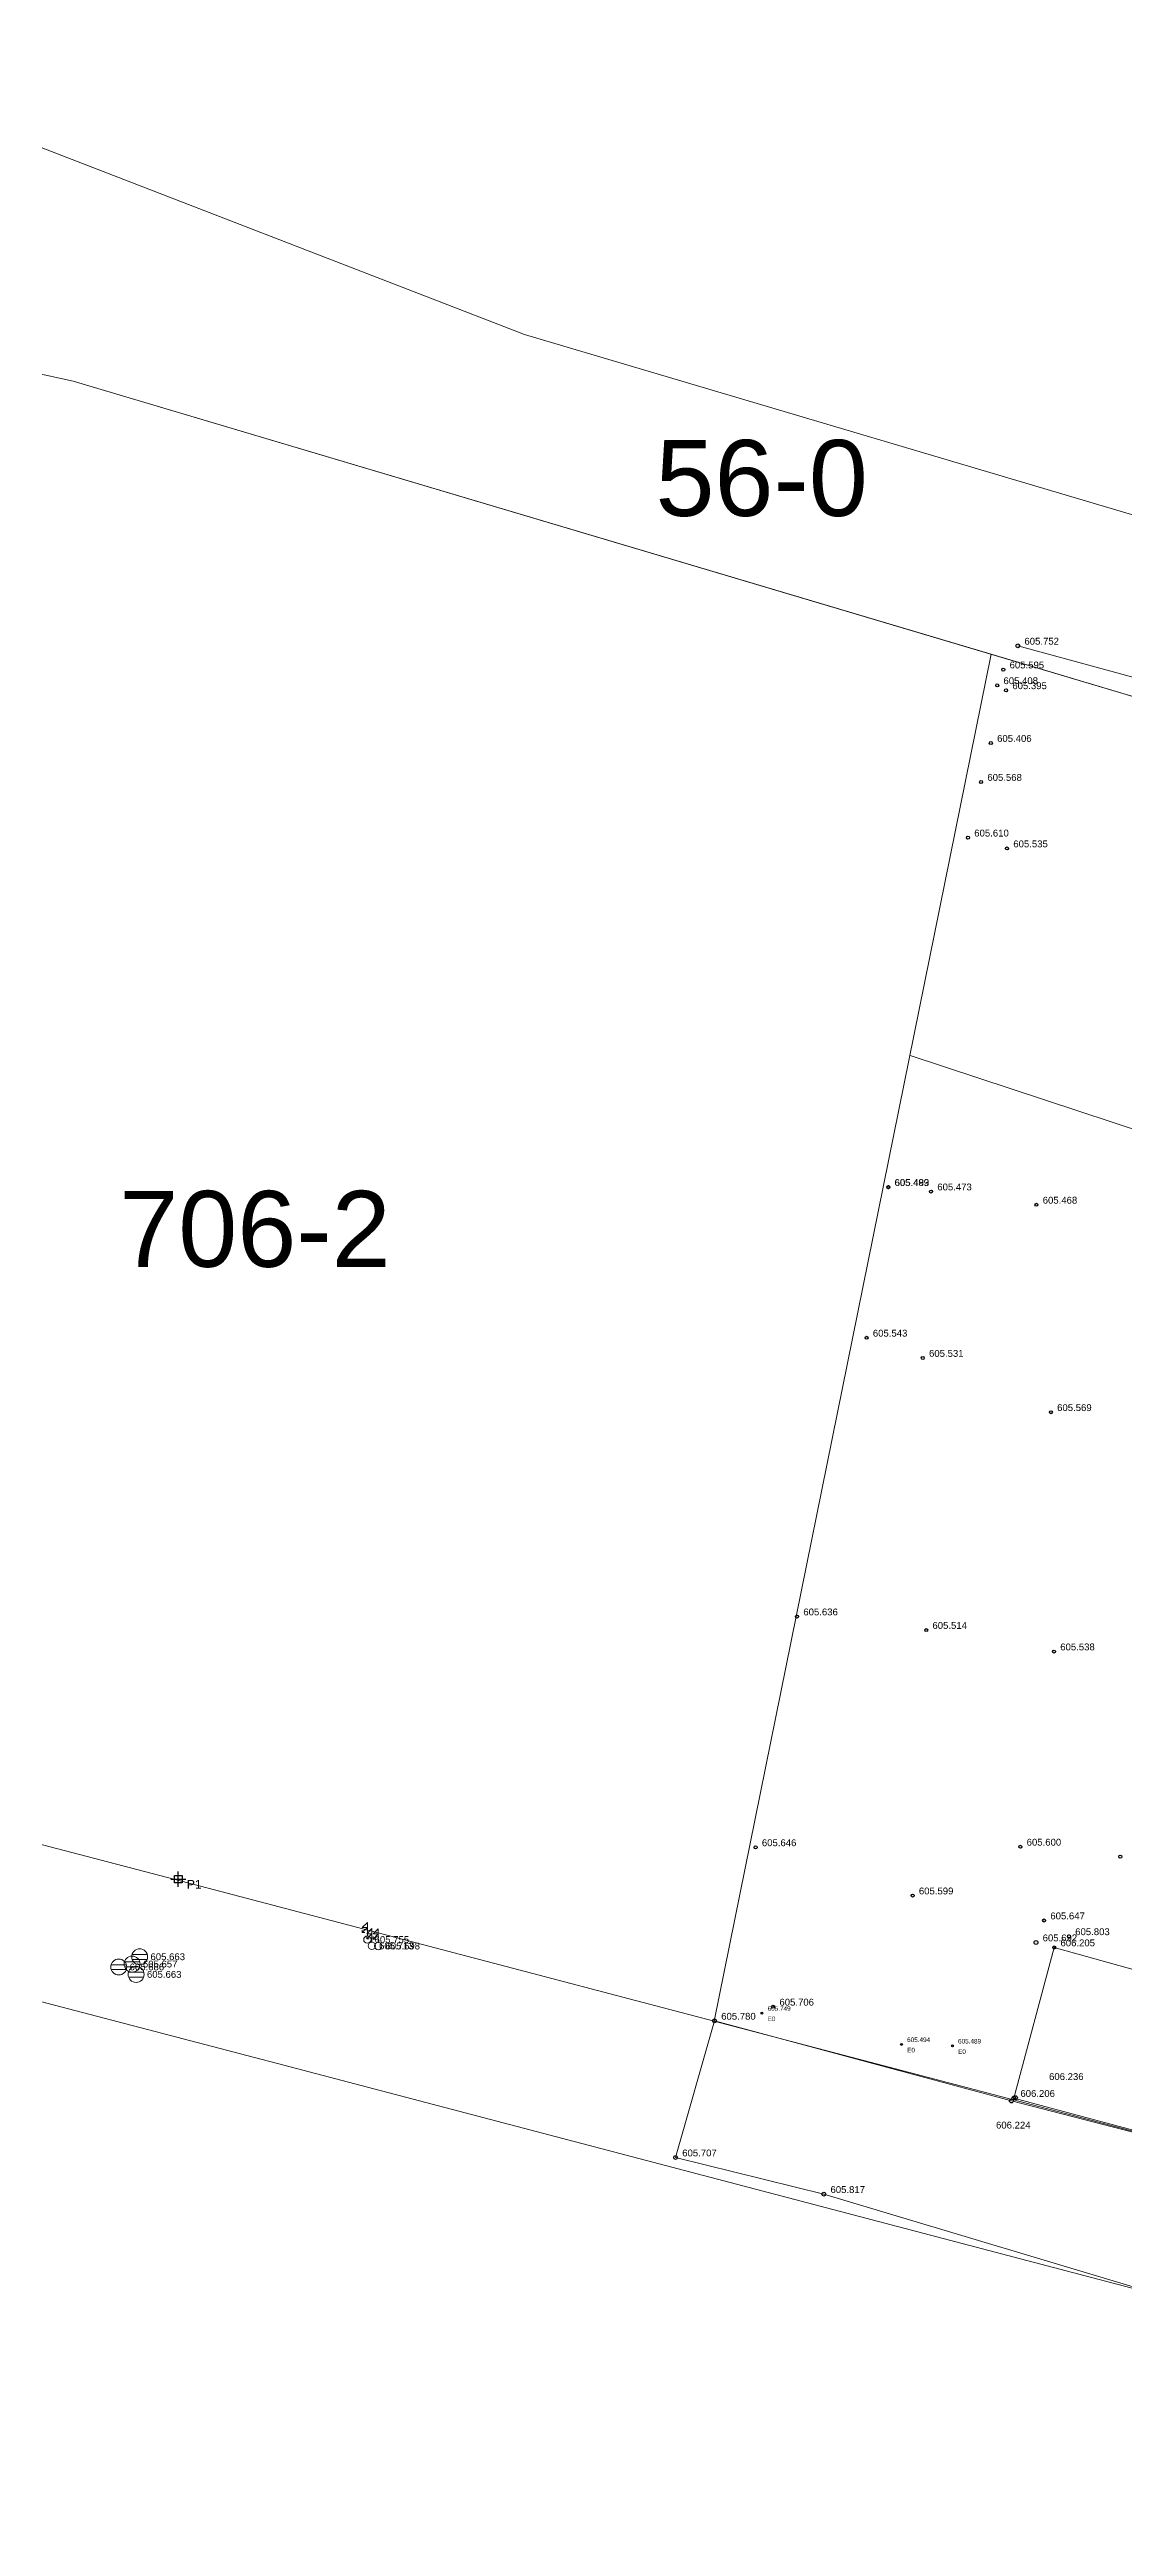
# Model space of a CAD drawing. Header units: metres. Extents: x 7508213 to 7508396, y 4696547 to 4696848.
# Drawn here: x 7508276.6 to 7508319, y 4696750.2 to 4696848 of the extents above; entities that cross this region are included whole.
import ezdxf

# ---------------------------------------------------------------- set-up
doc = ezdxf.new("R2010")
doc.units = ezdxf.units.M
doc.layers.get('0').update_dxf_attribs({"lineweight": 0})
for name, color, linetype, lineweight in [('asfalt', 8, 'Continuous', 0), ('asfalt pikat', 8, 'Continuous', 0), ('E0 pikat', 4, 'Continuous', 0), ('garazha', 185, 'Continuous', 0), ('garazha pikat', 185, 'Continuous', 0), ('Matjet', 210, 'Continuous', 0), ('Ndarjet', 1, 'Continuous', 0), ('Nr-Kojshi', 251, 'Continuous', 0), ('Parc-Kojshi', 251, 'Continuous', 0), ('Parc-Re', 7, 'Continuous', 0), ('Puset fekali', 30, 'Continuous', 0), ('rrjet', 7, 'Continuous', 0), ('rruge', 31, 'Continuous', 0), ('rruge pikat', 31, 'Continuous', 0), ('Shtyll elektrike', 7, 'Continuous', 0)]:
    doc.layers.add(name, color=color, linetype=linetype, lineweight=lineweight)
doc.styles.get("Standard").update_dxf_attribs({"font": 'arial.ttf'})

# ---------------------------------------------------------------- blocks, each defined once
blk = doc.blocks.new('*U11')
at = {"color": 0, "linetype": 'ByBlock', "lineweight": -2}
blk.add_line((0, 0), (0, 0), dxfattribs=at)
blk.add_circle((0, 0), 0.5, dxfattribs=at)
blk = doc.blocks.new('*U136', base_point=(7508314.669, 4696767.102, 606.206))
at = {"layer": 'garazha pikat', "linetype": 'ByBlock', "insert": (7508314.9315, 4696767.282, 606.206), "char_height": 0.27, "attachment_point": 4}
blk.add_mtext('{\\C256;606.206}', dxfattribs=at)
blk = doc.blocks.new('*U137', base_point=(7508314.669, 4696767.102, 606.206))
at = {"layer": 'garazha pikat', "linetype": 'ByBlock', "lineweight": -2}
blk.add_blockref('*U136', (7508314.669, 4696767.102, 606.206), dxfattribs=at)
blk = doc.blocks.new('Settling Basin - PK ujrat e zeza')
at = {"color": 21, "lineweight": 0, "flags": 128}
for points in [[(-0.95, 0.27), (0.96, 0.27)], [(-0.95, -0.33), (0.96, -0.33)]]:
    blk.add_lwpolyline(points, dxfattribs=at)
at = {"color": 21, "lineweight": 0}
blk.add_circle((0, 0), 1, dxfattribs=at)
blk = doc.blocks.new('Puset_Kan_Atmosferik')
blk.add_blockref('Settling Basin - PK ujrat e zeza', (0, 0))
blk = doc.blocks.new('*U138', base_point=(7508279.855, 4696772.393, 605.657))
at = {"layer": 'Puset fekali', "linetype": 'ByBlock', "insert": (7508280.2825, 4696772.393, 605.657), "char_height": 0.27, "attachment_point": 4}
blk.add_mtext('605.657', dxfattribs=at)
blk = doc.blocks.new('*U139', base_point=(7508279.855, 4696772.393, 605.657))
at = {"layer": 'Puset fekali', "color": 0, "linetype": 'ByBlock', "lineweight": -2}
blk.add_blockref('*U138', (7508279.855, 4696772.393, 605.657), dxfattribs=at)
blk = doc.blocks.new('*U140', base_point=(7508279.33, 4696772.278, 605.686))
at = {"layer": 'Puset fekali', "linetype": 'ByBlock', "insert": (7508279.7575, 4696772.278, 605.686), "char_height": 0.27, "attachment_point": 4}
blk.add_mtext('605.686', dxfattribs=at)
blk = doc.blocks.new('*U141', base_point=(7508279.33, 4696772.278, 605.686))
at = {"layer": 'Puset fekali', "color": 0, "linetype": 'ByBlock', "lineweight": -2}
blk.add_blockref('*U140', (7508279.33, 4696772.278, 605.686), dxfattribs=at)
blk = doc.blocks.new('*U142', base_point=(7508280.154, 4696772.681, 605.663))
at = {"layer": 'Puset fekali', "linetype": 'ByBlock', "insert": (7508280.5815, 4696772.681, 605.663), "char_height": 0.27, "attachment_point": 4}
blk.add_mtext('605.663', dxfattribs=at)
blk = doc.blocks.new('*U143', base_point=(7508280.154, 4696772.681, 605.663))
at = {"layer": 'Puset fekali', "color": 0, "linetype": 'ByBlock', "lineweight": -2}
blk.add_blockref('*U142', (7508280.154, 4696772.681, 605.663), dxfattribs=at)
blk = doc.blocks.new('*U144', base_point=(7508280.014, 4696771.985, 605.663))
at = {"layer": 'Puset fekali', "linetype": 'ByBlock', "insert": (7508280.4415, 4696771.985, 605.663), "char_height": 0.27, "attachment_point": 4}
blk.add_mtext('605.663', dxfattribs=at)
blk = doc.blocks.new('*U145', base_point=(7508280.014, 4696771.985, 605.663))
at = {"layer": 'Puset fekali', "color": 0, "linetype": 'ByBlock', "lineweight": -2}
blk.add_blockref('*U144', (7508280.014, 4696771.985, 605.663), dxfattribs=at)
blk = doc.blocks.new('Pole electricity_ Shtyllë Elekrike Druri - tension i lartë')
at = {"color": 1, "linetype": 'ByBlock', "lineweight": 0, "flags": 128}
for points in [[(0, 0.5), (0, 2.35), (-0.7, 1.65), (0, 1.65), (-0.7, 0.95)], [(-0.35, 0.95), (-0.7, 0.95), (-0.7, 1.3)]]:
    blk.add_lwpolyline(points, dxfattribs=at)
at = {"color": 1, "linetype": 'ByBlock', "lineweight": 0}
blk.add_circle((0, 0), 0.5, dxfattribs=at)
blk = doc.blocks.new('Shtylle_Elekrike_Druri')
at = {"color": 1, "lineweight": 0}
blk.add_blockref('Pole electricity_ Shtyllë Elekrike Druri - tension i lartë', (0, 0), dxfattribs=at)
blk = doc.blocks.new('*U146', base_point=(7508289.322, 4696773.111, 605.713))
at = {"layer": 'Shtyll elektrike', "linetype": 'ByBlock', "insert": (7508289.608, 4696773.111, 605.713), "char_height": 0.27, "attachment_point": 4}
blk.add_mtext('605.713', dxfattribs=at)
blk = doc.blocks.new('*U147', base_point=(7508289.322, 4696773.111, 605.713))
at = {"color": 0, "linetype": 'ByBlock', "lineweight": -2}
blk.add_blockref('*U146', (7508289.322, 4696773.111, 605.713), dxfattribs=at)
blk = doc.blocks.new('*U148', base_point=(7508289.145, 4696773.359, 605.755))
at = {"layer": 'Shtyll elektrike', "linetype": 'ByBlock', "insert": (7508289.431, 4696773.359, 605.755), "char_height": 0.27, "attachment_point": 4}
blk.add_mtext('605.755', dxfattribs=at)
blk = doc.blocks.new('*U149', base_point=(7508289.145, 4696773.359, 605.755))
at = {"color": 0, "linetype": 'ByBlock', "lineweight": -2}
blk.add_blockref('*U148', (7508289.145, 4696773.359, 605.755), dxfattribs=at)
blk = doc.blocks.new('*U150', base_point=(7508289.575, 4696773.104, 605.698))
at = {"layer": 'Shtyll elektrike', "linetype": 'ByBlock', "insert": (7508289.861, 4696773.104, 605.698), "char_height": 0.27, "attachment_point": 4}
blk.add_mtext('605.698', dxfattribs=at)
blk = doc.blocks.new('*U151', base_point=(7508289.575, 4696773.104, 605.698))
at = {"color": 0, "linetype": 'ByBlock', "lineweight": -2}
blk.add_blockref('*U150', (7508289.575, 4696773.104, 605.698), dxfattribs=at)
blk = doc.blocks.new('*U172', base_point=(7508313.707, 4696765.853, 606.224))
at = {"layer": 'rruge pikat', "linetype": 'ByBlock', "insert": (7508313.969, 4696766.033, 606.224), "char_height": 0.27, "attachment_point": 4}
blk.add_mtext('{\\C256;606.224}', dxfattribs=at)
blk = doc.blocks.new('*U173', base_point=(7508314.576, 4696766.99, 606.224))
at = {"layer": 'rruge pikat', "linetype": 'ByBlock', "lineweight": -2}
blk.add_blockref('*U172', (7508313.707, 4696765.853, 606.224), dxfattribs=at)
blk = doc.blocks.new('*U174', base_point=(7508302.854, 4696770.15, 605.78))
at = {"layer": 'rruge pikat', "linetype": 'ByBlock', "insert": (7508303.1165, 4696770.33, 605.78), "char_height": 0.27, "attachment_point": 4}
blk.add_mtext('{\\C256;605.780}', dxfattribs=at)
blk = doc.blocks.new('*U175', base_point=(7508302.854, 4696770.15, 605.78))
at = {"layer": 'rruge pikat', "linetype": 'ByBlock', "lineweight": -2}
blk.add_blockref('*U174', (7508302.854, 4696770.15, 605.78), dxfattribs=at)
blk = doc.blocks.new('*U176', base_point=(7508301.315, 4696764.754, 605.707))
at = {"layer": 'rruge pikat', "linetype": 'ByBlock', "insert": (7508301.5775, 4696764.934, 605.707), "char_height": 0.27, "attachment_point": 4}
blk.add_mtext('{\\C256;605.707}', dxfattribs=at)
blk = doc.blocks.new('*U177', base_point=(7508301.315, 4696764.754, 605.707))
at = {"layer": 'rruge pikat', "linetype": 'ByBlock', "lineweight": -2}
blk.add_blockref('*U176', (7508301.315, 4696764.754, 605.707), dxfattribs=at)
blk = doc.blocks.new('*U178', base_point=(7508307.17, 4696763.308, 605.817))
at = {"layer": 'rruge pikat', "linetype": 'ByBlock', "insert": (7508307.4325, 4696763.488, 605.817), "char_height": 0.27, "attachment_point": 4}
blk.add_mtext('{\\C256;605.817}', dxfattribs=at)
blk = doc.blocks.new('*U179', base_point=(7508307.17, 4696763.308, 605.817))
at = {"layer": 'rruge pikat', "linetype": 'ByBlock', "lineweight": -2}
blk.add_blockref('*U178', (7508307.17, 4696763.308, 605.817), dxfattribs=at)
blk = doc.blocks.new('*U518', base_point=(7508314.015, 4696822.881, 605.408))
at = {"layer": 'Matjet', "linetype": 'ByBlock', "insert": (7508314.2625, 4696823.061, 605.408), "char_height": 0.27, "attachment_point": 4}
blk.add_mtext('605.408', dxfattribs=at)
blk = doc.blocks.new('*U519', base_point=(7508314.015, 4696822.881, 605.408))
at = {"layer": 'Matjet', "linetype": 'ByBlock', "lineweight": -2}
blk.add_blockref('*U518', (7508314.015, 4696822.881, 605.408), dxfattribs=at)
blk = doc.blocks.new('*U520', base_point=(7508314.257, 4696823.502, 605.595))
at = {"layer": 'Matjet', "linetype": 'ByBlock', "insert": (7508314.5045, 4696823.682, 605.595), "char_height": 0.27, "attachment_point": 4}
blk.add_mtext('605.595', dxfattribs=at)
blk = doc.blocks.new('*U521', base_point=(7508314.257, 4696823.502, 605.595))
at = {"layer": 'Matjet', "linetype": 'ByBlock', "lineweight": -2}
blk.add_blockref('*U520', (7508314.257, 4696823.502, 605.595), dxfattribs=at)
blk = doc.blocks.new('*U522', base_point=(7508314.828, 4696824.441, 605.752))
at = {"layer": 'asfalt pikat', "linetype": 'ByBlock', "insert": (7508315.0905, 4696824.621, 605.752), "char_height": 0.27, "attachment_point": 4}
blk.add_mtext('{\\C256;605.752}', dxfattribs=at)
blk = doc.blocks.new('*U523', base_point=(7508314.828, 4696824.441, 605.752))
at = {"layer": 'asfalt pikat', "linetype": 'ByBlock', "lineweight": -2}
blk.add_blockref('*U522', (7508314.828, 4696824.441, 605.752), dxfattribs=at)
blk = doc.blocks.new('*U524', base_point=(7508314.365, 4696822.683, 605.395))
at = {"layer": 'Matjet', "linetype": 'ByBlock', "insert": (7508314.6125, 4696822.863, 605.395), "char_height": 0.27, "attachment_point": 4}
blk.add_mtext('605.395', dxfattribs=at)
blk = doc.blocks.new('*U525', base_point=(7508314.365, 4696822.683, 605.395))
at = {"layer": 'Matjet', "linetype": 'ByBlock', "lineweight": -2}
blk.add_blockref('*U524', (7508314.365, 4696822.683, 605.395), dxfattribs=at)
blk = doc.blocks.new('*U526', base_point=(7508313.764, 4696820.602, 605.406))
at = {"layer": 'Matjet', "linetype": 'ByBlock', "insert": (7508314.0115, 4696820.782, 605.406), "char_height": 0.27, "attachment_point": 4}
blk.add_mtext('605.406', dxfattribs=at)
blk = doc.blocks.new('*U527', base_point=(7508313.764, 4696820.602, 605.406))
at = {"layer": 'Matjet', "linetype": 'ByBlock', "lineweight": -2}
blk.add_blockref('*U526', (7508313.764, 4696820.602, 605.406), dxfattribs=at)
blk = doc.blocks.new('*U528', base_point=(7508313.379, 4696819.064, 605.568))
at = {"layer": 'Matjet', "linetype": 'ByBlock', "insert": (7508313.6265, 4696819.244, 605.568), "char_height": 0.27, "attachment_point": 4}
blk.add_mtext('605.568', dxfattribs=at)
blk = doc.blocks.new('*U529', base_point=(7508313.379, 4696819.064, 605.568))
at = {"layer": 'Matjet', "linetype": 'ByBlock', "lineweight": -2}
blk.add_blockref('*U528', (7508313.379, 4696819.064, 605.568), dxfattribs=at)
blk = doc.blocks.new('*U530', base_point=(7508312.862, 4696816.865, 605.61))
at = {"layer": 'Matjet', "linetype": 'ByBlock', "insert": (7508313.1095, 4696817.045, 605.61), "char_height": 0.27, "attachment_point": 4}
blk.add_mtext('605.610', dxfattribs=at)
blk = doc.blocks.new('*U531', base_point=(7508312.862, 4696816.865, 605.61))
at = {"layer": 'Matjet', "linetype": 'ByBlock', "lineweight": -2}
blk.add_blockref('*U530', (7508312.862, 4696816.865, 605.61), dxfattribs=at)
blk = doc.blocks.new('*U532', base_point=(7508314.403, 4696816.44, 605.535))
at = {"layer": 'Matjet', "linetype": 'ByBlock', "insert": (7508314.6505, 4696816.62, 605.535), "char_height": 0.27, "attachment_point": 4}
blk.add_mtext('605.535', dxfattribs=at)
blk = doc.blocks.new('*U533', base_point=(7508314.403, 4696816.44, 605.535))
at = {"layer": 'Matjet', "linetype": 'ByBlock', "lineweight": -2}
blk.add_blockref('*U532', (7508314.403, 4696816.44, 605.535), dxfattribs=at)
blk = doc.blocks.new('*U546', base_point=(7508315.565, 4696802.371, 605.468))
at = {"layer": 'Matjet', "linetype": 'ByBlock', "insert": (7508315.8125, 4696802.551, 605.468), "char_height": 0.27, "attachment_point": 4}
blk.add_mtext('605.468', dxfattribs=at)
blk = doc.blocks.new('*U547', base_point=(7508315.565, 4696802.371, 605.468))
at = {"layer": 'Matjet', "linetype": 'ByBlock', "lineweight": -2}
blk.add_blockref('*U546', (7508315.565, 4696802.371, 605.468), dxfattribs=at)
blk = doc.blocks.new('*U548', base_point=(7508311.402, 4696802.893, 605.473))
at = {"layer": 'Matjet', "linetype": 'ByBlock', "insert": (7508311.6495, 4696803.073, 605.473), "char_height": 0.27, "attachment_point": 4}
blk.add_mtext('605.473', dxfattribs=at)
blk = doc.blocks.new('*U549', base_point=(7508311.402, 4696802.893, 605.473))
at = {"layer": 'Matjet', "linetype": 'ByBlock', "lineweight": -2}
blk.add_blockref('*U548', (7508311.402, 4696802.893, 605.473), dxfattribs=at)
blk = doc.blocks.new('*U550', base_point=(7508309.711, 4696803.068, 605.499))
at = {"layer": 'Matjet', "linetype": 'ByBlock', "insert": (7508309.9585, 4696803.248, 605.499), "char_height": 0.27, "attachment_point": 4}
blk.add_mtext('605.499', dxfattribs=at)
blk = doc.blocks.new('*U551', base_point=(7508309.711, 4696803.068, 605.499))
at = {"layer": 'Matjet', "linetype": 'ByBlock', "lineweight": -2}
blk.add_blockref('*U550', (7508309.711, 4696803.068, 605.499), dxfattribs=at)
blk = doc.blocks.new('*U552', base_point=(7508309.72, 4696803.067, 605.483))
at = {"layer": 'Matjet', "linetype": 'ByBlock', "insert": (7508309.9675, 4696803.247, 605.483), "char_height": 0.27, "attachment_point": 4}
blk.add_mtext('605.483', dxfattribs=at)
blk = doc.blocks.new('*U553', base_point=(7508309.72, 4696803.067, 605.483))
at = {"layer": 'Matjet', "linetype": 'ByBlock', "lineweight": -2}
blk.add_blockref('*U552', (7508309.72, 4696803.067, 605.483), dxfattribs=at)
blk = doc.blocks.new('*U554', base_point=(7508308.857, 4696797.12, 605.543))
at = {"layer": 'Matjet', "linetype": 'ByBlock', "insert": (7508309.1045, 4696797.3, 605.543), "char_height": 0.27, "attachment_point": 4}
blk.add_mtext('605.543', dxfattribs=at)
blk = doc.blocks.new('*U555', base_point=(7508308.857, 4696797.12, 605.543))
at = {"layer": 'Matjet', "linetype": 'ByBlock', "lineweight": -2}
blk.add_blockref('*U554', (7508308.857, 4696797.12, 605.543), dxfattribs=at)
blk = doc.blocks.new('*U556', base_point=(7508311.076, 4696796.323, 605.531))
at = {"layer": 'Matjet', "linetype": 'ByBlock', "insert": (7508311.3235, 4696796.503, 605.531), "char_height": 0.27, "attachment_point": 4}
blk.add_mtext('605.531', dxfattribs=at)
blk = doc.blocks.new('*U557', base_point=(7508311.076, 4696796.323, 605.531))
at = {"layer": 'Matjet', "linetype": 'ByBlock', "lineweight": -2}
blk.add_blockref('*U556', (7508311.076, 4696796.323, 605.531), dxfattribs=at)
blk = doc.blocks.new('*U558', base_point=(7508316.134, 4696794.181, 605.569))
at = {"layer": 'Matjet', "linetype": 'ByBlock', "insert": (7508316.3815, 4696794.361, 605.569), "char_height": 0.27, "attachment_point": 4}
blk.add_mtext('605.569', dxfattribs=at)
blk = doc.blocks.new('*U559', base_point=(7508316.134, 4696794.181, 605.569))
at = {"layer": 'Matjet', "linetype": 'ByBlock', "lineweight": -2}
blk.add_blockref('*U558', (7508316.134, 4696794.181, 605.569), dxfattribs=at)
blk = doc.blocks.new('*U578', base_point=(7508316.257, 4696784.733, 605.538))
at = {"layer": 'Matjet', "linetype": 'ByBlock', "insert": (7508316.5045, 4696784.913, 605.538), "char_height": 0.27, "attachment_point": 4}
blk.add_mtext('605.538', dxfattribs=at)
blk = doc.blocks.new('*U579', base_point=(7508316.257, 4696784.733, 605.538))
at = {"layer": 'Matjet', "linetype": 'ByBlock', "lineweight": -2}
blk.add_blockref('*U578', (7508316.257, 4696784.733, 605.538), dxfattribs=at)
blk = doc.blocks.new('*U580', base_point=(7508311.211, 4696785.58, 605.514))
at = {"layer": 'Matjet', "linetype": 'ByBlock', "insert": (7508311.4585, 4696785.76, 605.514), "char_height": 0.27, "attachment_point": 4}
blk.add_mtext('605.514', dxfattribs=at)
blk = doc.blocks.new('*U581', base_point=(7508311.211, 4696785.58, 605.514))
at = {"layer": 'Matjet', "linetype": 'ByBlock', "lineweight": -2}
blk.add_blockref('*U580', (7508311.211, 4696785.58, 605.514), dxfattribs=at)
blk = doc.blocks.new('*U582', base_point=(7508306.112, 4696786.114, 605.636))
at = {"layer": 'Matjet', "linetype": 'ByBlock', "insert": (7508306.3595, 4696786.294, 605.636), "char_height": 0.27, "attachment_point": 4}
blk.add_mtext('605.636', dxfattribs=at)
blk = doc.blocks.new('*U583', base_point=(7508306.112, 4696786.114, 605.636))
at = {"layer": 'Matjet', "linetype": 'ByBlock', "lineweight": -2}
blk.add_blockref('*U582', (7508306.112, 4696786.114, 605.636), dxfattribs=at)
blk = doc.blocks.new('*U584', base_point=(7508304.475, 4696777.001, 605.646))
at = {"layer": 'Matjet', "linetype": 'ByBlock', "insert": (7508304.7225, 4696777.181, 605.646), "char_height": 0.27, "attachment_point": 4}
blk.add_mtext('605.646', dxfattribs=at)
blk = doc.blocks.new('*U585', base_point=(7508304.475, 4696777.001, 605.646))
at = {"layer": 'Matjet', "linetype": 'ByBlock', "lineweight": -2}
blk.add_blockref('*U584', (7508304.475, 4696777.001, 605.646), dxfattribs=at)
blk = doc.blocks.new('*U586', base_point=(7508310.675, 4696775.098, 605.599))
at = {"layer": 'Matjet', "linetype": 'ByBlock', "insert": (7508310.9225, 4696775.278, 605.599), "char_height": 0.27, "attachment_point": 4}
blk.add_mtext('605.599', dxfattribs=at)
blk = doc.blocks.new('*U587', base_point=(7508310.675, 4696775.098, 605.599))
at = {"layer": 'Matjet', "linetype": 'ByBlock', "lineweight": -2}
blk.add_blockref('*U586', (7508310.675, 4696775.098, 605.599), dxfattribs=at)
blk = doc.blocks.new('*U588', base_point=(7508315.866, 4696774.114, 605.647))
at = {"layer": 'Matjet', "linetype": 'ByBlock', "insert": (7508316.1135, 4696774.294, 605.647), "char_height": 0.27, "attachment_point": 4}
blk.add_mtext('605.647', dxfattribs=at)
blk = doc.blocks.new('*U589', base_point=(7508315.866, 4696774.114, 605.647))
at = {"layer": 'Matjet', "linetype": 'ByBlock', "lineweight": -2}
blk.add_blockref('*U588', (7508315.866, 4696774.114, 605.647), dxfattribs=at)
blk = doc.blocks.new('*U590', base_point=(7508315.547, 4696773.245, 605.692))
at = {"layer": 'garazha pikat', "linetype": 'ByBlock', "insert": (7508315.8095, 4696773.425, 605.692), "char_height": 0.27, "attachment_point": 4}
blk.add_mtext('{\\C256;605.692}', dxfattribs=at)
blk = doc.blocks.new('*U591', base_point=(7508315.547, 4696773.245, 605.692))
at = {"layer": 'garazha pikat', "linetype": 'ByBlock', "lineweight": -2}
blk.add_blockref('*U590', (7508315.547, 4696773.245, 605.692), dxfattribs=at)
blk = doc.blocks.new('*U592', base_point=(7508316.848, 4696773.488, 605.803))
at = {"layer": 'Matjet', "linetype": 'ByBlock', "insert": (7508317.0955, 4696773.668, 605.803), "char_height": 0.27, "attachment_point": 4}
blk.add_mtext('605.803', dxfattribs=at)
blk = doc.blocks.new('*U593', base_point=(7508316.848, 4696773.488, 605.803))
at = {"layer": 'Matjet', "linetype": 'ByBlock', "lineweight": -2}
blk.add_blockref('*U592', (7508316.848, 4696773.488, 605.803), dxfattribs=at)
blk = doc.blocks.new('*U598', base_point=(7508316.266, 4696773.048, 606.205))
at = {"layer": 'Matjet', "linetype": 'ByBlock', "insert": (7508316.5135, 4696773.228, 606.205), "char_height": 0.27, "attachment_point": 4}
blk.add_mtext('606.205', dxfattribs=at)
blk = doc.blocks.new('*U599', base_point=(7508316.266, 4696773.048, 606.205))
at = {"layer": 'Matjet', "linetype": 'ByBlock', "lineweight": -2}
blk.add_blockref('*U598', (7508316.266, 4696773.048, 606.205), dxfattribs=at)
blk = doc.blocks.new('*U622', base_point=(7508314.931, 4696777.023, 605.6))
at = {"layer": 'Matjet', "linetype": 'ByBlock', "insert": (7508315.1785, 4696777.203, 605.6), "char_height": 0.27, "attachment_point": 4}
blk.add_mtext('605.600', dxfattribs=at)
blk = doc.blocks.new('*U623', base_point=(7508314.931, 4696777.023, 605.6))
at = {"layer": 'Matjet', "linetype": 'ByBlock', "lineweight": -2}
blk.add_blockref('*U622', (7508314.931, 4696777.023, 605.6), dxfattribs=at)
blk = doc.blocks.new('*U624', base_point=(7508305.169, 4696770.707, 605.706))
at = {"layer": 'Matjet', "linetype": 'ByBlock', "insert": (7508305.4165, 4696770.887, 605.706), "char_height": 0.27, "attachment_point": 4}
blk.add_mtext('605.706', dxfattribs=at)
blk = doc.blocks.new('*U625', base_point=(7508305.169, 4696770.707, 605.706))
at = {"layer": 'Matjet', "linetype": 'ByBlock', "lineweight": -2}
blk.add_blockref('*U624', (7508305.169, 4696770.707, 605.706), dxfattribs=at)
blk = doc.blocks.new('*U626', base_point=(7508304.726, 4696770.458, 605.749))
at = {"layer": 'E0 pikat', "linetype": 'ByBlock', "char_height": 0.18}
for s, insert, attachment_point in [('605.749', (7508304.951, 4696770.638, 605.749), 4), ('E0', (7508304.951, 4696770.321, 605.749), 1)]:
    blk.add_mtext(s, dxfattribs=dict(at, insert=insert, attachment_point=attachment_point))
blk = doc.blocks.new('*U627', base_point=(7508304.726, 4696770.458, 605.749))
at = {"layer": 'E0 pikat', "linetype": 'ByBlock', "lineweight": -2}
blk.add_blockref('*U626', (7508304.726, 4696770.458, 605.749), dxfattribs=at)
blk = doc.blocks.new('*U628', base_point=(7508310.233, 4696769.224, 605.494))
at = {"layer": 'E0 pikat', "linetype": 'ByBlock', "char_height": 0.18}
for s, insert, attachment_point in [('605.494', (7508310.458, 4696769.404, 605.494), 4), ('E0', (7508310.458, 4696769.087, 605.494), 1)]:
    blk.add_mtext(s, dxfattribs=dict(at, insert=insert, attachment_point=attachment_point))
blk = doc.blocks.new('*U629', base_point=(7508310.233, 4696769.224, 605.494))
at = {"layer": 'E0 pikat', "linetype": 'ByBlock', "lineweight": -2}
blk.add_blockref('*U628', (7508310.233, 4696769.224, 605.494), dxfattribs=at)
blk = doc.blocks.new('*U630', base_point=(7508312.245, 4696769.165, 605.489))
at = {"layer": 'E0 pikat', "linetype": 'ByBlock', "char_height": 0.18}
for s, insert, attachment_point in [('605.489', (7508312.47, 4696769.345, 605.489), 4), ('E0', (7508312.47, 4696769.028, 605.489), 1)]:
    blk.add_mtext(s, dxfattribs=dict(at, insert=insert, attachment_point=attachment_point))
blk = doc.blocks.new('*U631', base_point=(7508312.245, 4696769.165, 605.489))
at = {"layer": 'E0 pikat', "linetype": 'ByBlock', "lineweight": -2}
blk.add_blockref('*U630', (7508312.245, 4696769.165, 605.489), dxfattribs=at)
blk = doc.blocks.new('*U632', base_point=(7508315.8, 4696767.768, 606.236))
at = {"layer": 'garazha pikat', "linetype": 'ByBlock', "insert": (7508316.063, 4696767.948, 606.236), "char_height": 0.27, "attachment_point": 4}
blk.add_mtext('{\\C256;606.236}', dxfattribs=at)
blk = doc.blocks.new('*U633', base_point=(7508314.738, 4696767.116, 606.236))
at = {"layer": 'garazha pikat', "linetype": 'ByBlock', "lineweight": -2}
blk.add_blockref('*U632', (7508315.8, 4696767.768, 606.236), dxfattribs=at)
blk = doc.blocks.new('*U12')
at = {"color": 0, "linetype": 'ByBlock', "lineweight": -2}
for p, q in [((-1, 0), (1, 0)), ((0, -1), (0, 1))]:
    blk.add_line(p, q, dxfattribs=at)
blk.add_lwpolyline([(-0.5, -0.5), (-0.5, 0.5), (0.5, 0.5), (0.5, -0.5)], close=True, dxfattribs=at)
blk = doc.blocks.new('*U658', base_point=(7508281.679, 4696775.746, 605.981))
at = {"layer": 'rrjet', "linetype": 'ByBlock', "insert": (7508282.016, 4696775.716, 605.981), "char_height": 0.345, "attachment_point": 1}
blk.add_mtext('{\\C137;P1}', dxfattribs=at)
blk = doc.blocks.new('*U659', base_point=(7508281.679, 4696775.746, 605.981))
at = {"layer": 'rrjet', "color": 93, "linetype": 'ByBlock', "lineweight": -2}
blk.add_blockref('*U658', (7508281.679, 4696775.746, 605.981), dxfattribs=at)
blk = doc.blocks.new('*U660', base_point=(7508281.679, 4696775.746, 605.981))
at = {"layer": 'rrjet', "linetype": 'ByBlock', "insert": (7508282.016, 4696775.716, 605.981), "char_height": 0.345, "attachment_point": 1}
blk.add_mtext('{\\C137;P1}', dxfattribs=at)
blk = doc.blocks.new('*U661', base_point=(7508281.679, 4696775.746, 605.981))
at = {"layer": 'rrjet', "color": 93, "linetype": 'ByBlock', "lineweight": -2}
blk.add_blockref('*U660', (7508281.679, 4696775.746, 605.981), dxfattribs=at)

msp = doc.modelspace()

# ---------------------------------------------------------------- linework, layer by layer
at = {"layer": 'asfalt'}
msp.add_polyline3d([(7508358.627, 4696810.809, 606.106), (7508329.543, 4696819.672, 605.866), (7508321.547, 4696822.608, 605.784), (7508314.828, 4696824.441, 605.752)], dxfattribs=at)
at = {"layer": 'garazha', "elevation": 605.692, "flags": 128}
for points in [[(7508314.669, 4696767.102), (7508316.266, 4696773.048)], [(7508316.266, 4696773.048), (7508322.979, 4696771.182)], [(7508314.669, 4696767.102), (7508321.347, 4696765.31)]]:
    msp.add_lwpolyline(points, dxfattribs=at)
at = {"layer": 'Ndarjet', "flags": 128}
msp.add_lwpolyline([(7508354.521, 4696793.766), (7508310.583, 4696808.261)], dxfattribs=at)
at = {"layer": 'Parc-Kojshi'}
msp.add_lwpolyline([(7508266.242, 4696847.984), (7508295.352, 4696836.733), (7508323.272, 4696828.461), (7508376.382, 4696811.509), (7508378.462, 4696813.189), (7508376.181, 4696803.419), (7508321.191, 4696821.902), (7508277.532, 4696834.894), (7508256.462, 4696839.505), (7508244.611, 4696836.326), (7508266.242, 4696847.984)], close=True, dxfattribs=at)
at = {"layer": 'Parc-Re', "flags": 128}
msp.add_lwpolyline([(7508243.875, 4696612.831), (7508268.398, 4696724.717), (7508215.238, 4696734.24), (7508215.569, 4696763.219), (7508212.93, 4696782.929), (7508212.93, 4696793.808), (7508216.721, 4696814.178), (7508220.981, 4696845.627), (7508225.342, 4696846.137), (7508234.813, 4696834.987), (7508244.611, 4696836.326), (7508256.462, 4696839.505), (7508277.532, 4696834.894), (7508321.191, 4696821.902), (7508376.181, 4696803.419), (7508360.2, 4696770.031), (7508349.879, 4696734.422), (7508342.418, 4696709.343), (7508341.828, 4696703.513), (7508324.647, 4696675.795)], dxfattribs=at)
for points in [[(7508313.783, 4696824.107), (7508277.532, 4696834.894), (7508270.38, 4696836.459), (7508259.59, 4696781.473), (7508281.807, 4696775.663), (7508302.842, 4696770.141)], [(7508367.048, 4696784.338), (7508352.944, 4696789.074), (7508359.635, 4696808.98), (7508321.191, 4696821.902), (7508313.783, 4696824.107), (7508302.842, 4696770.141), (7508356.17, 4696756.126), (7508360.2, 4696770.031)], [(7508259.59, 4696781.473), (7508212.93, 4696793.673), (7508212.93, 4696787.471), (7508285.846, 4696768.404), (7508339.964, 4696754.18), (7508354.499, 4696750.361), (7508356.17, 4696756.126), (7508302.842, 4696770.141), (7508281.807, 4696775.663)]]:
    msp.add_lwpolyline(points, close=True, dxfattribs=at)
at = {"layer": 'rruge'}
msp.add_polyline3d([(7508301.315, 4696764.754, 605.707), (7508307.17, 4696763.308, 605.817), (7508321.318, 4696759.07, 606.093), (7508331.946, 4696756.316, 606.241), (7508334.089, 4696755.746, 606.252), (7508346.129, 4696752.64, 606.477), (7508350.233, 4696751.594, 606.554), (7508355.087, 4696750.281, 606.852), (7508359.496, 4696747.701, 606.948), (7508361.849, 4696755.775, 606.892), (7508356.818, 4696756.054, 606.713), (7508341.389, 4696760.069, 606.234), (7508314.576, 4696766.99, 606.224), (7508302.854, 4696770.15, 605.78)], close=True, dxfattribs=at)

# ---------------------------------------------------------------- block references
at = {"color": 0, "linetype": 'ByBlock', "lineweight": -2}
for name, p in [('*U149', (7508289.145, 4696773.359, 605.755)), ('*U147', (7508289.322, 4696773.111, 605.713)), ('*U151', (7508289.575, 4696773.104, 605.698))]:
    msp.add_blockref(name, p, dxfattribs=at)
at = {"layer": 'asfalt pikat', "linetype": 'ByBlock', "lineweight": -2, "xscale": 0.1499999970000001, "yscale": 0.1499999970000001, "zscale": 0.1499999970000001}
msp.add_blockref('*U11', (7508314.828, 4696824.441, 605.752), dxfattribs=at)
at = {"layer": 'asfalt pikat', "linetype": 'ByBlock', "lineweight": -2}
msp.add_blockref('*U523', (7508314.828, 4696824.441, 605.752), dxfattribs=at)
at = {"layer": 'E0 pikat', "linetype": 'ByBlock', "lineweight": -2}
for name, p in [('*U627', (7508304.726, 4696770.458, 605.749)), ('*U629', (7508310.233, 4696769.224, 605.494)), ('*U631', (7508312.245, 4696769.165, 605.489))]:
    msp.add_blockref(name, p, dxfattribs=at)
at = {"layer": 'E0 pikat', "linetype": 'ByBlock', "lineweight": -2, "xscale": 0.0749999985, "yscale": 0.0749999985, "zscale": 0.0749999985}
for p in [(7508304.726, 4696770.458, 605.749), (7508310.233, 4696769.224, 605.494), (7508312.245, 4696769.165, 605.489)]:
    msp.add_blockref('*U11', p, dxfattribs=at)
at = {"layer": 'garazha pikat', "linetype": 'ByBlock', "lineweight": -2, "xscale": 0.1499999970000001, "yscale": 0.1499999970000001, "zscale": 0.1499999970000001}
for p in [(7508315.547, 4696773.245, 605.692), (7508314.669, 4696767.102, 606.206), (7508314.738, 4696767.116, 606.236)]:
    msp.add_blockref('*U11', p, dxfattribs=at)
at = {"layer": 'garazha pikat', "linetype": 'ByBlock', "lineweight": -2}
for name, p in [('*U591', (7508315.547, 4696773.245, 605.692)), ('*U633', (7508314.738, 4696767.116, 606.236)), ('*U137', (7508314.669, 4696767.102, 606.206))]:
    msp.add_blockref(name, p, dxfattribs=at)
at = {"layer": 'Matjet', "linetype": 'ByBlock', "lineweight": -2, "xscale": 0.1199999976, "yscale": 0.1199999976, "zscale": 0.1199999976}
for p in [(7508314.257, 4696823.502, 605.595), (7508314.015, 4696822.881, 605.408), (7508314.365, 4696822.683, 605.395), (7508313.764, 4696820.602, 605.406), (7508313.379, 4696819.064, 605.568), (7508312.862, 4696816.865, 605.61), (7508314.403, 4696816.44, 605.535), (7508309.711, 4696803.068, 605.499), (7508309.72, 4696803.067, 605.483), (7508311.402, 4696802.893, 605.473), (7508315.565, 4696802.371, 605.468), (7508308.857, 4696797.12, 605.543), (7508311.076, 4696796.323, 605.531), (7508316.134, 4696794.181, 605.569), (7508306.112, 4696786.114, 605.636), (7508311.211, 4696785.58, 605.514), (7508316.257, 4696784.733, 605.538), (7508304.475, 4696777.001, 605.646), (7508314.931, 4696777.023, 605.6), (7508318.877, 4696776.633, 605.68), (7508310.675, 4696775.098, 605.599), (7508315.866, 4696774.114, 605.647), (7508316.266, 4696773.048, 606.205), (7508316.848, 4696773.488, 605.803), (7508305.169, 4696770.707, 605.706)]:
    msp.add_blockref('*U11', p, dxfattribs=at)
at = {"layer": 'Matjet', "linetype": 'ByBlock', "lineweight": -2}
for name, p in [('*U521', (7508314.257, 4696823.502, 605.595)), ('*U519', (7508314.015, 4696822.881, 605.408)), ('*U525', (7508314.365, 4696822.683, 605.395)), ('*U527', (7508313.764, 4696820.602, 605.406)), ('*U529', (7508313.379, 4696819.064, 605.568)), ('*U531', (7508312.862, 4696816.865, 605.61)), ('*U533', (7508314.403, 4696816.44, 605.535)), ('*U551', (7508309.711, 4696803.068, 605.499)), ('*U553', (7508309.72, 4696803.067, 605.483)), ('*U549', (7508311.402, 4696802.893, 605.473)), ('*U547', (7508315.565, 4696802.371, 605.468)), ('*U555', (7508308.857, 4696797.12, 605.543)), ('*U557', (7508311.076, 4696796.323, 605.531)), ('*U559', (7508316.134, 4696794.181, 605.569)), ('*U583', (7508306.112, 4696786.114, 605.636)), ('*U581', (7508311.211, 4696785.58, 605.514)), ('*U579', (7508316.257, 4696784.733, 605.538)), ('*U585', (7508304.475, 4696777.001, 605.646)), ('*U623', (7508314.931, 4696777.023, 605.6)), ('*U587', (7508310.675, 4696775.098, 605.599)), ('*U589', (7508315.866, 4696774.114, 605.647)), ('*U593', (7508316.848, 4696773.488, 605.803)), ('*U599', (7508316.266, 4696773.048, 606.205)), ('*U625', (7508305.169, 4696770.707, 605.706))]:
    msp.add_blockref(name, p, dxfattribs=at)
at = {"layer": 'Puset fekali', "color": 0, "linetype": 'ByBlock', "lineweight": -2, "xscale": 0.3149999966139943, "yscale": 0.3149999966139943, "zscale": 0.3149999966139943}
for p in [(7508279.855, 4696772.393, 605.657), (7508280.154, 4696772.681, 605.663), (7508279.33, 4696772.278, 605.686), (7508280.014, 4696771.985, 605.663)]:
    msp.add_blockref('Puset_Kan_Atmosferik', p, dxfattribs=at)
at = {"layer": 'Puset fekali', "color": 0, "linetype": 'ByBlock', "lineweight": -2}
for name, p in [('*U143', (7508280.154, 4696772.681, 605.663)), ('*U141', (7508279.33, 4696772.278, 605.686)), ('*U139', (7508279.855, 4696772.393, 605.657)), ('*U145', (7508280.014, 4696771.985, 605.663))]:
    msp.add_blockref(name, p, dxfattribs=at)
at = {"layer": 'rrjet', "color": 93, "linetype": 'ByBlock', "lineweight": -2, "xscale": 0.3, "yscale": 0.3, "zscale": 0.3}
msp.add_blockref('*U12', (7508281.679, 4696775.746, 605.981), dxfattribs=at)
msp.add_blockref('*U12', (7508281.679, 4696775.746, 605.981), dxfattribs=at)
at = {"layer": 'rrjet', "color": 93, "linetype": 'ByBlock', "lineweight": -2}
for name in ['*U659', '*U661']:
    msp.add_blockref(name, (7508281.679, 4696775.746, 605.981), dxfattribs=at)
at = {"layer": 'rruge pikat', "linetype": 'ByBlock', "lineweight": -2, "xscale": 0.1499999970000001, "yscale": 0.1499999970000001, "zscale": 0.1499999970000001}
for p in [(7508302.854, 4696770.15, 605.78), (7508314.576, 4696766.99, 606.224), (7508301.315, 4696764.754, 605.707), (7508307.17, 4696763.308, 605.817)]:
    msp.add_blockref('*U11', p, dxfattribs=at)
at = {"layer": 'rruge pikat', "linetype": 'ByBlock', "lineweight": -2}
for name, p in [('*U175', (7508302.854, 4696770.15, 605.78)), ('*U173', (7508314.576, 4696766.99, 606.224)), ('*U177', (7508301.315, 4696764.754, 605.707)), ('*U179', (7508307.17, 4696763.308, 605.817))]:
    msp.add_blockref(name, p, dxfattribs=at)
at = {"layer": 'Shtyll elektrike', "color": 0, "linetype": 'ByBlock', "lineweight": -2, "xscale": 0.2894736832326552, "yscale": 0.2894736832326552, "zscale": 0.2894736832326552}
for p in [(7508289.145, 4696773.359, 605.755), (7508289.322, 4696773.111, 605.713), (7508289.575, 4696773.104, 605.698)]:
    msp.add_blockref('Shtylle_Elekrike_Druri', p, dxfattribs=at)

# ---------------------------------------------------------------- texts
at = {"layer": 'Nr-Kojshi'}
for s, p in [('56-0', (7508300.521, 4696829.568)), ('706-2', (7508279.349, 4696799.921))]:
    msp.add_text(s, height=3, dxfattribs=at).set_placement(p)

doc.saveas('drawing.dxf')
